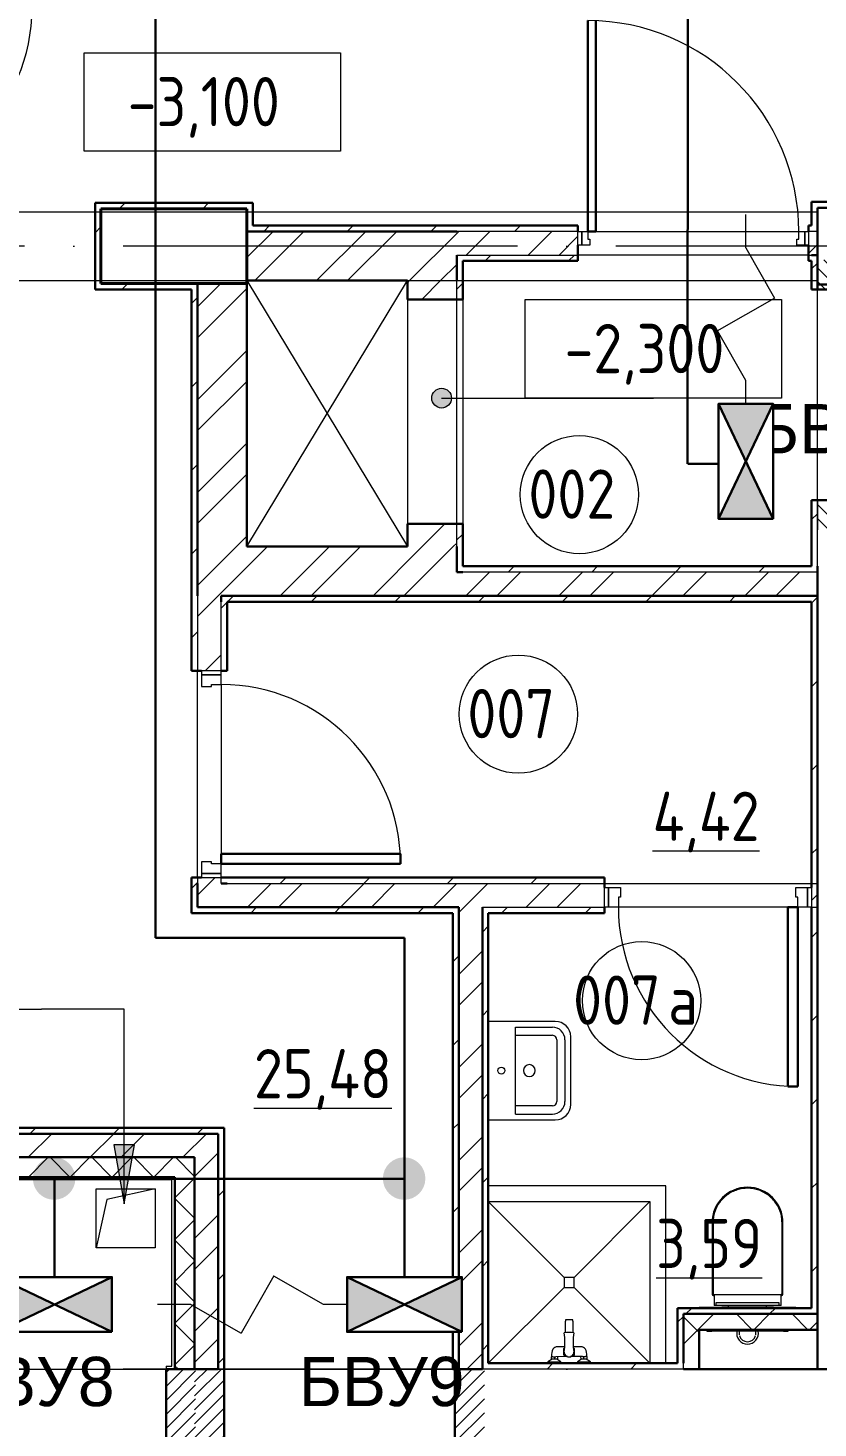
# Model space of a CAD drawing. Header units: millimetres. Extents: x -396912 to 182286, y -43638 to 41610.
# Drawn here: x -178665 to -174657, y 15181 to 22288 of the extents above; entities that cross this region are included whole.
import ezdxf

# ---------------------------------------------------------------- set-up
doc = ezdxf.new("R2010")
doc.units = ezdxf.units.MM
doc.set_wipeout_variables(frame=1)
for name, pattern in [('ADSK_Линия сетки', [25, 20, -2.5, 0, -2.5]), ('ADSK_Сверху', [450, 300, -150]), ('ADSK_Штриховая_ш2 п1_5', [4.5, 3, -1.5]), ('Сверху', [3.96875, 2.38125, -1.5875])]:
    doc.linetypes.add(name, pattern=pattern)
for name, color, linetype, lineweight in [('RC-Линии_связи-Адресные', 5, 'Continuous', 30), ('Аннотация', 7, 'Continuous', 18), ('Двери', 252, 'Continuous', 9), ('Линии', 7, 'Continuous', 9), ('лс', 5, 'Continuous', 30), ('Марки помещений', 252, 'Continuous', 20), ('Несущие колонны', 252, 'Continuous', 18), ('Обобщенные модели', 252, 'Continuous', 18), ('ОЗДС оборудование', 5, 'Continuous', 30), ('Оси', 252, 'Continuous', 9), ('Отметки', 7, 'Continuous', 9), ('Перекрытие', 252, 'Continuous', 18), ('Сантехника', 252, 'Continuous', 9), ('Стены внутренние', 7, 'Continuous', 18), ('Стены наружные', 7, 'Continuous', 18), ('Стены штриховка', 7, 'Continuous', 9)]:
    doc.layers.add(name, color=color, linetype=linetype, lineweight=lineweight)
doc.layers.add('Узлы', color=7, linetype='Continuous')
doc.styles.add('GOST Common_2', font='', dxfattribs={"width": 0.9, "height": 250})
doc.styles.add('Mipgost_5', font='', dxfattribs={"height": 250})
doc.styles.get('GOST Common_2').set_extended_font_data('GOST type B')
doc.styles.get('Mipgost_5').set_extended_font_data('Mipgost')

# ---------------------------------------------------------------- blocks, each defined once
blk = doc.blocks.new('подвал')
at = {"layer": 'Аннотация', "lineweight": 20, "true_color": 0x636466}
blk.add_hatch(color=251, dxfattribs=at).paths.add_polyline_path([(-183879.6, 15401.1), (-183826.7, 15701.1), (-183932.5, 15701.1)])
at = {"layer": 'Двери', "lineweight": 18, "true_color": 0x636466}
h = blk.add_hatch(dxfattribs=at)
h.set_pattern_fill('FP_1', color=251, angle=-90, style=0, pattern_type=2)
h.set_pattern_definition([(315, (-180166.95, 19506.906), (35.3553, 35.3553), [])])
h.paths.add_polyline_path([(-179972, 18821.9), (-179972, 18971.9), (-180362, 18971.9), (-180362, 18821.9)])
h.paths.add_polyline_path([(-180362, 20041.9), (-179972, 20041.9), (-179972, 20191.9), (-180362, 20191.9)])
h = blk.add_hatch(dxfattribs=at)
h.set_pattern_fill('FP_1', color=251, angle=180, style=0, pattern_type=2)
h.set_pattern_definition([(225, (-184251.95, 14336.906), (35.3553, -35.3553), [])])
h.paths.add_polyline_path([(-183517, 14111.9), (-183517, 14561.9), (-183667, 14561.9), (-183667, 14111.9)])
h.paths.add_polyline_path([(-184987, 14111.9), (-184837, 14111.9), (-184837, 14561.9), (-184987, 14561.9)])
h = blk.add_hatch(dxfattribs=at)
h.set_pattern_fill('FP_1', color=251, angle=180, style=0, pattern_type=2)
h.set_pattern_definition([(225, (-182786.95, 14336.906), (35.3553, -35.3553), [])])
h.paths.add_polyline_path([(-182052, 14111.9), (-182052, 14561.9), (-182202, 14561.9), (-182202, 14111.9), (-182065.7, 14111.9)])
h.paths.add_polyline_path([(-183522, 14111.9), (-183372, 14111.9), (-183372, 14561.9), (-183522, 14561.9)])
at = {"layer": 'Отметки', "true_color": 0x636466}
h = blk.add_hatch(color=251, dxfattribs=at)
edge = h.paths.add_edge_path()
edge.add_arc((-182268.7, 19490.5), 50, 0, 360)
at = {"color": 251, "lineweight": 18, "true_color": 0x636466}
for p, q in [((-184022, 15176.9), (-184022, 15476.9)), ((-184022, 15476.9), (-183722, 15476.9)), ((-183968, 15422.3), (-184022, 15176.9)), ((-183722, 15476.9), (-183968, 15422.3)), ((-183722, 15476.9), (-183722, 15176.9)), ((-183722, 15176.9), (-184022, 15176.9))]:
    blk.add_line(p, q, dxfattribs=at)
at = {"layer": 'Аннотация', "color": 251, "lineweight": 20, "true_color": 0x636466}
for p, q in [((-184081.5, 20743.8), (-184081.5, 21243.8)), ((-184081.5, 21243.8), (-182781.5, 21243.8)), ((-182781.5, 21243.8), (-182781.5, 20743.8)), ((-182781.5, 20743.8), (-184081.5, 20743.8)), ((-181844.3, 19490.5), (-181844.3, 19990.5)), ((-181844.3, 19990.5), (-180544.3, 19990.5)), ((-180544.3, 19990.5), (-180544.3, 19490.5)), ((-180544.3, 19490.5), (-181844.3, 19490.5)), ((-188298.4, 16388.8), (-184298.4, 16388.8)), ((-183879.6, 16388.8), (-184298.4, 16388.8)), ((-183879.6, 15401.1), (-183879.6, 16388.8)), ((-183826.7, 15701.1), (-183932.5, 15701.1)), ((-183932.5, 15701.1), (-183879.6, 15401.1)), ((-183879.6, 15401.1), (-183826.7, 15701.1))]:
    blk.add_line(p, q, dxfattribs=at)
at = {"layer": 'Двери', "color": 251, "lineweight": 30, "true_color": 0x636466}
for p, q in [((-181527, 20336.9), (-181527, 21406.9)), ((-181487, 21406.9), (-181487, 20336.9)), ((-181487, 20336.9), (-181527, 20336.9)), ((-183387, 17176.9), (-183387, 17126.9)), ((-182477, 17176.9), (-183387, 17176.9)), ((-183387, 17126.9), (-182477, 17126.9)), ((-182477, 17126.9), (-182477, 17176.9)), ((-180512, 15996.9), (-180512, 16906.9)), ((-180512, 16906.9), (-180462, 16906.9)), ((-180462, 16906.9), (-180462, 15996.9)), ((-180462, 15996.9), (-180512, 15996.9))]:
    blk.add_line(p, q, dxfattribs=at)
at = {"layer": 'Двери', "color": 251, "true_color": 0x636466}
for p, q in [((-181577, 20336.9), (-181557, 20336.9)), ((-181577, 20266.9), (-181577, 20336.9)), ((-181557, 20336.9), (-181527, 20336.9)), ((-181557, 20266.9), (-181557, 20336.9)), ((-181557, 20336.9), (-181557, 20266.9)), ((-181527, 20336.9), (-181527, 20296.9)), ((-180457, 20336.9), (-180427, 20336.9)), ((-180457, 20296.9), (-180457, 20336.9)), ((-180427, 20336.9), (-180427, 20266.9)), ((-180427, 20336.9), (-180407, 20336.9)), ((-180427, 20266.9), (-180427, 20336.9)), ((-180407, 20336.9), (-180407, 20266.9)), ((-181557, 20266.9), (-181577, 20266.9)), ((-181517, 20266.9), (-181557, 20266.9)), ((-181527, 20296.9), (-181517, 20296.9)), ((-181517, 20296.9), (-181517, 20266.9)), ((-180467, 20296.9), (-180457, 20296.9)), ((-180467, 20266.9), (-180467, 20296.9)), ((-180427, 20266.9), (-180467, 20266.9)), ((-180407, 20266.9), (-180427, 20266.9)), ((-183387, 18106.9), (-183487, 18106.9)), ((-183487, 18106.9), (-183487, 18086.9)), ((-183487, 18086.9), (-183487, 18026.9)), ((-183387, 18086.9), (-183487, 18086.9)), ((-183487, 18086.9), (-183387, 18086.9)), ((-183387, 18086.9), (-183387, 18106.9)), ((-183387, 18036.9), (-183387, 18086.9)), ((-183487, 18026.9), (-183437, 18026.9)), ((-183437, 18026.9), (-183437, 18036.9)), ((-183437, 18036.9), (-183387, 18036.9)), ((-183437, 17136.9), (-183487, 17136.9)), ((-183487, 17136.9), (-183487, 17076.9)), ((-183437, 17126.9), (-183437, 17136.9)), ((-183387, 17126.9), (-183437, 17126.9)), ((-183387, 17076.9), (-183387, 17126.9)), ((-183487, 17076.9), (-183387, 17076.9)), ((-183487, 17076.9), (-183487, 17056.9)), ((-183387, 17076.9), (-183487, 17076.9)), ((-183487, 17056.9), (-183387, 17056.9)), ((-183387, 17056.9), (-183387, 17076.9)), ((-181442, 17006.9), (-181422, 17006.9)), ((-181442, 16906.9), (-181442, 17006.9)), ((-181422, 16906.9), (-181422, 17006.9)), ((-181422, 17006.9), (-181362, 17006.9)), ((-181422, 17006.9), (-181422, 16906.9)), ((-181362, 17006.9), (-181362, 16956.9)), ((-180472, 17006.9), (-180412, 17006.9)), ((-180472, 16956.9), (-180472, 17006.9)), ((-180412, 17006.9), (-180412, 16906.9)), ((-180412, 16906.9), (-180412, 17006.9)), ((-180412, 17006.9), (-180392, 17006.9)), ((-180392, 17006.9), (-180392, 16906.9)), ((-181372, 16956.9), (-181372, 16906.9)), ((-181362, 16956.9), (-181372, 16956.9)), ((-180462, 16956.9), (-180472, 16956.9)), ((-180462, 16906.9), (-180462, 16956.9)), ((-181422, 16906.9), (-181442, 16906.9)), ((-181372, 16906.9), (-181422, 16906.9)), ((-180412, 16906.9), (-180462, 16906.9)), ((-180392, 16906.9), (-180412, 16906.9))]:
    blk.add_line(p, q, dxfattribs=at)
at = {"layer": 'Двери', "color": 251, "linetype": 'ADSK_Штриховая_ш2 п1_5', "true_color": 0x636466}
for p, q in [((-180362, 20191.9), (-180362, 20041.9)), ((-180362, 20041.9), (-179972, 20041.9)), ((-179972, 18971.9), (-180362, 18971.9)), ((-180362, 18971.9), (-180362, 18821.9)), ((-183517, 14561.9), (-183667, 14561.9)), ((-183667, 14561.9), (-183667, 14111.9)), ((-183372, 14561.9), (-183522, 14561.9)), ((-183372, 14111.9), (-183372, 14561.9)), ((-182052, 14561.9), (-182202, 14561.9)), ((-182202, 14561.9), (-182202, 14111.9))]:
    blk.add_line(p, q, dxfattribs=at)
at = {"layer": 'Двери', "color": 251, "true_color": 0x636466}
for centre, radius, start, end in [((-185257, 21471.9), 910, 270, 0), ((-181527, 20336.9), 1070, 0, 90), ((-183387, 17126.9), 910, 0, 90), ((-180462, 16906.9), 910, 180, 270)]:
    blk.add_arc(centre, radius, start, end, dxfattribs=at)
at = {"layer": 'Линии', "color": 251, "linetype": 'ADSK_Сверху', "ltscale": 100, "true_color": 0x636466}
for p, q in [((-200827, 20436.9), (-180362, 20436.9)), ((-200827, 20086.9), (-180362, 20086.9))]:
    blk.add_line(p, q, dxfattribs=at)
at = {"layer": 'Линии', "color": 251, "lineweight": 18, "ltscale": 100, "true_color": 0x636466}
for p, q in [((-183257, 20086.9), (-182442, 18736.9)), ((-183257, 18736.9), (-182442, 20086.9)), ((-182442, 20086.9), (-182442, 18736.9))]:
    blk.add_line(p, q, dxfattribs=at)
at = {"layer": 'Марки помещений', "color": 251, "true_color": 0x636466}
for centre in [(-181569.9, 19001), (-181879.5, 17886.5), (-181254.2, 16432.2)]:
    blk.add_circle(centre, 300, dxfattribs=at)
at = {"layer": 'Несущие колонны', "color": 251, "lineweight": 40, "true_color": 0x636466}
for p, q in [((-183997, 20451.9), (-183257, 20451.9)), ((-183997, 20071.9), (-183997, 20451.9)), ((-183257, 20451.9), (-183997, 20451.9)), ((-183997, 20451.9), (-183997, 20071.9)), ((-183257, 20451.9), (-183257, 20071.9)), ((-183257, 20336.9), (-183257, 20451.9)), ((-183257, 20071.9), (-183997, 20071.9)), ((-183997, 20071.9), (-183507, 20071.9)), ((-183257, 20071.9), (-183257, 20086.9))]:
    blk.add_line(p, q, dxfattribs=at)
at = {"layer": 'Несущие колонны', "color": 251, "true_color": 0x636466}
for p, q in [((-183257, 20086.9), (-183257, 20336.9)), ((-183507, 20071.9), (-183257, 20071.9))]:
    blk.add_line(p, q, dxfattribs=at)
at = {"layer": 'Обобщенные модели', "color": 251, "true_color": 0x636466}
for p, q in [((-181692, 16326.9), (-182032, 16326.9)), ((-181894, 16297.5), (-181706.8, 16297.5)), ((-181894, 15856.3), (-181894, 16297.5)), ((-181894, 16256.2), (-181706.8, 16256.2)), ((-181684.5, 16233.9), (-181684.5, 15919.9)), ((-181643.2, 16233.9), (-181643.2, 15919.9)), ((-181614, 16077), (-181614, 16248.9)), ((-181614, 15904.9), (-181614, 16077)), ((-181706.8, 15897.6), (-181894, 15897.6)), ((-181894, 15856.3), (-181706.8, 15856.3)), ((-182032, 15826.9), (-181692, 15826.9)), ((-181132, 15491.9), (-182032, 15491.9)), ((-181132, 14591.9), (-181132, 15491.9)), ((-182032, 15411.9), (-181212, 15411.9)), ((-181647, 15026.9), (-182032, 15411.9)), ((-181212, 15411.9), (-181597, 15026.9)), ((-181212, 15411.9), (-181212, 14591.9)), ((-181647, 15026.9), (-181647, 14976.9)), ((-181597, 15026.9), (-181647, 15026.9)), ((-181597, 14976.9), (-181597, 15026.9)), ((-182032, 14591.9), (-181647, 14976.9)), ((-181647, 14976.9), (-181597, 14976.9)), ((-181212, 14591.9), (-181597, 14976.9))]:
    blk.add_line(p, q, dxfattribs=at)
blk.add_circle((-181965.7, 16076.9), 17.5, dxfattribs=at)
for centre, radius, start, end in [((-181706.8, 16233.9), 63.6, 0, 90), ((-181692, 16248.9), 78, 0, 90), ((-181706.8, 16233.9), 22.3, 0, 90), ((-181823.8, 16077.3), 30, 90, 270), ((-181823.8, 16077.3), 30, 270, 90), ((-181706.8, 15919.9), 63.6, 270, 0), ((-181706.8, 15919.9), 22.3, 270, 0), ((-181692, 15904.9), 78, 270, 0)]:
    blk.add_arc(centre, radius, start, end, dxfattribs=at)
at = {"layer": 'Обобщенные модели', "color": 251, "lineweight": 9, "true_color": 0x636466}
for centre, radius, start, end in [((-181622, 14561.4), 186, 82.46298, 97.8489), ((-181919.6, 14696.4), 276.6, 350.03873, 10.27315), ((-181325.2, 14698), 276.6, 170.03873, 190.27315), ((-181622.3, 14648.6), 24.9, 180.15594, 0.15594)]:
    blk.add_arc(centre, radius, start, end, dxfattribs=at)
for points in [[(-181647.2, 14648.5), (-181647.2, 14646.5), (-181646.9, 14644.6), (-181646.5, 14642.7)], [(-181598, 14642.8), (-181597.6, 14644.7), (-181597.4, 14646.7), (-181597.4, 14648.6)]]:
    blk.add_open_spline(points, degree=3, dxfattribs=at)
for points, knots in [([(-181645.8, 14640.6), (-181645.8, 14640.4), (-181645.5, 14639.7), (-181645.1, 14638.6), (-181644.7, 14637.8), (-181644.5, 14637.4)], [0.19772091, 0.19772091, 0.19772091, 0.19772091, 0.21428571, 0.25, 0.28571429, 0.28571429, 0.28571429, 0.28571429]), ([(-181600, 14637.5), (-181599.8, 14637.9), (-181599.4, 14638.8), (-181598.9, 14639.8), (-181598.7, 14640.5), (-181598.6, 14640.7)], [0.71428571, 0.71428571, 0.71428571, 0.71428571, 0.75, 0.78571429, 0.80227909, 0.80227909, 0.80227909, 0.80227909]), ([(-181643, 14634.8), (-181642.8, 14634.5), (-181642.4, 14633.9), (-181642, 14633.4), (-181641.8, 14633.1)], [0.36280917, 0.36280917, 0.36280917, 0.36280917, 0.39285714, 0.4175864, 0.4175864, 0.4175864, 0.4175864]), ([(-181639, 14630.1), (-181638.9, 14630.1), (-181638.5, 14629.7), (-181637.9, 14629.2), (-181637.2, 14628.6), (-181636.6, 14628.2), (-181636.1, 14627.9), (-181635.8, 14627.7)], [0.5266216, 0.5266216, 0.5266216, 0.5266216, 0.5357143, 0.5714286, 0.5892857, 0.6071429, 0.634202, 0.634202, 0.634202, 0.634202]), ([(-181633.2, 14626.2), (-181633, 14626.1), (-181632.6, 14625.9), (-181631.8, 14625.5), (-181630.9, 14625.2), (-181630.3, 14625), (-181630, 14624.9)], [0.71428571, 0.71428571, 0.71428571, 0.71428571, 0.73214286, 0.75, 0.78571429, 0.8032683, 0.8032683, 0.8032683, 0.8032683]), ([(-181628, 14624.3), (-181627.5, 14624.2), (-181626.6, 14624), (-181624.7, 14623.8), (-181623.2, 14623.7), (-181622.2, 14623.7)], [0.8571429, 0.8571429, 0.8571429, 0.8571429, 0.8928571, 0.9285714, 1, 1, 1, 1]), ([(-181622.2, 14623.7), (-181621.2, 14623.7), (-181619.7, 14623.8), (-181617.8, 14624.1), (-181616.9, 14624.3), (-181616.4, 14624.4)], [0, 0, 0, 0, 0.0714286, 0.1071429, 0.1428571, 0.1428571, 0.1428571, 0.1428571]), ([(-181614.4, 14625), (-181614.2, 14625), (-181613.5, 14625.3), (-181612.6, 14625.6), (-181611.8, 14626), (-181611.4, 14626.2), (-181611.2, 14626.3)], [0.1967317, 0.1967317, 0.1967317, 0.1967317, 0.21428571, 0.25, 0.26785714, 0.28571429, 0.28571429, 0.28571429, 0.28571429]), ([(-181608.6, 14627.8), (-181608.3, 14627.9), (-181607.8, 14628.3), (-181607.2, 14628.7), (-181606.7, 14629.1), (-181606.2, 14629.6), (-181605.8, 14629.9), (-181605.5, 14630.1), (-181605.4, 14630.2)], [0.365798, 0.365798, 0.365798, 0.365798, 0.3928571, 0.4107143, 0.4285714, 0.4464286, 0.4642857, 0.4733784, 0.4733784, 0.4733784, 0.4733784]), ([(-181602.9, 14632.9), (-181602.6, 14633.2), (-181602.1, 14633.9), (-181601.7, 14634.6), (-181601.4, 14634.9)], [0.57142857, 0.57142857, 0.57142857, 0.57142857, 0.60714286, 0.63719083, 0.63719083, 0.63719083, 0.63719083])]:
    blk.add_open_spline(points, degree=3, knots=knots, dxfattribs=at)
at = {"layer": 'Оси', "color": 251, "linetype": 'ADSK_Линия сетки', "ltscale": 100, "true_color": 0x636466}
for p, q in [((-174384.1, 20261.9), (-244527.8, 20261.9)), ((-174384.1, 14561.9), (-244527.8, 14561.9))]:
    blk.add_line(p, q, dxfattribs=at)
at = {"layer": 'Отметки', "color": 251, "lineweight": 20, "true_color": 0x636466}
blk.add_line((-182268.7, 19490.5), (-181194.3, 19490.5), dxfattribs=at)
at = {"layer": 'Отметки', "color": 251, "true_color": 0x636466}
blk.add_circle((-182268.7, 19490.5), 50, dxfattribs=at)
at = {"layer": 'Перекрытие', "color": 251, "true_color": 0x636466}
for p, q in [((-180362, 18971.9), (-180362, 20041.9)), ((-183387, 18036.9), (-183387, 17176.9)), ((-181442, 17026.9), (-180392, 17026.9)), ((-180512, 16906.9), (-181372, 16906.9)), ((-184837, 14561.9), (-183667, 14561.9)), ((-183372, 14561.9), (-182212, 14561.9))]:
    blk.add_line(p, q, dxfattribs=at)
at = {"layer": 'Сантехника', "color": 251, "true_color": 0x636466}
for p, q in [((-180897, 15304.9), (-180897, 14944.9)), ((-180892, 15304.9), (-180892, 14944.9)), ((-180542, 14944.9), (-180542, 15304.9)), ((-180537, 14944.9), (-180537, 15304.9)), ((-180887, 14939.9), (-180547, 14939.9)), ((-180887, 14934.9), (-180887, 14884.9)), ((-180547, 14884.9), (-180547, 14934.9)), ((-180875.2, 14884.9), (-180887, 14884.9)), ((-180875.2, 14899.9), (-180558.7, 14899.9)), ((-180875.2, 14884.9), (-180875.2, 14899.9)), ((-180558.7, 14884.9), (-180875.2, 14884.9)), ((-180558.7, 14899.9), (-180558.7, 14884.9)), ((-180547, 14884.9), (-180558.7, 14884.9)), ((-181603.1, 14812.2), (-181640.2, 14812.1)), ((-181640.2, 14812.1), (-181640.2, 14804.8)), ((-181640, 14746.2), (-181640.2, 14804.8)), ((-181603, 14804.9), (-181603.1, 14812.2)), ((-181603, 14804.9), (-181602.9, 14746.2)), ((-181644.9, 14675.3), (-181680.9, 14675.2)), ((-181648.3, 14632.6), (-181648.4, 14666.7)), ((-181648.4, 14666.7), (-181646.5, 14655.9)), ((-181646.4, 14642.9), (-181648.3, 14632.6)), ((-181562.5, 14675.5), (-181599.8, 14675.4)), ((-181595.9, 14666.8), (-181597.8, 14653.1)), ((-181595.9, 14632.8), (-181597.8, 14645.5)), ((-181595.9, 14666.8), (-181595.9, 14632.8)), ((-181708.7, 14611.9), (-181729.2, 14598.1)), ((-181729.2, 14598.1), (-181664.1, 14598.3)), ((-181729.2, 14598.1), (-181729.2, 14591.9)), ((-181711.7, 14611.8), (-181711.8, 14624.9)), ((-181696.7, 14611.9), (-181711.7, 14611.8)), ((-181704.6, 14624.9), (-181711.6, 14624.9)), ((-181704.6, 14624.9), (-181696.8, 14624.9)), ((-181696.8, 14624.9), (-181688.9, 14624.9)), ((-181696.8, 14624.9), (-181696.7, 14611.9)), ((-181681.7, 14611.9), (-181696.7, 14611.9)), ((-181664.1, 14592), (-181696.7, 14591.9)), ((-181639.7, 14625.1), (-181688.9, 14625)), ((-181664.1, 14598.3), (-181684.7, 14611.9)), ((-181681.8, 14624.9), (-181681.7, 14611.9)), ((-181664.1, 14592), (-181664.1, 14598.3)), ((-181639.7, 14625.1), (-181639.7, 14629.4)), ((-181630.1, 14625.1), (-181639.7, 14625.1)), ((-181602.6, 14625.2), (-181614.3, 14625.1)), ((-181602.6, 14630.5), (-181602.6, 14625.2)), ((-181554.6, 14625.3), (-181602.6, 14625.2)), ((-181558.7, 14612.3), (-181579.2, 14598.6)), ((-181579.2, 14598.6), (-181514.2, 14598.8)), ((-181579.2, 14598.6), (-181579.2, 14592.2)), ((-181514.2, 14592.4), (-181579.2, 14592.2)), ((-181561.7, 14612.3), (-181561.8, 14625.3)), ((-181546.7, 14612.3), (-181561.7, 14612.3)), ((-181554.6, 14625.3), (-181546.8, 14625.3)), ((-181546.8, 14625.3), (-181538.9, 14625.3)), ((-181546.7, 14612.3), (-181546.8, 14625.3)), ((-181531.7, 14612.4), (-181546.7, 14612.3)), ((-181531.6, 14625.4), (-181538.9, 14625.4)), ((-181514.2, 14598.8), (-181534.7, 14612.3)), ((-181531.8, 14625.4), (-181531.7, 14612.4)), ((-181514.2, 14592.4), (-181514.2, 14598.8))]:
    blk.add_line(p, q, dxfattribs=at)
at = {"layer": 'Сантехника', "color": 251, "lineweight": 9, "true_color": 0x636466}
for p, q in [((-180932, 14874.9), (-180962, 14874.9)), ((-180962, 14874.9), (-180962, 14871.9)), ((-180960.5, 14871.9), (-180960.5, 14873.4)), ((-180960.5, 14873.4), (-180933.5, 14873.4)), ((-180934.5, 14872.4), (-180959.5, 14872.4)), ((-180933.5, 14873.4), (-180933.5, 14871.9)), ((-180502, 14874.9), (-180932, 14874.9)), ((-180932, 14874.9), (-180932, 14871.9)), ((-180932, 14871.9), (-180932, 14874.9)), ((-180922.8, 14874.9), (-180923.7, 14874.9)), ((-180847.9, 14877.9), (-180586, 14877.9)), ((-180847.9, 14874.9), (-180847.9, 14877.9)), ((-180814, 14877.9), (-180814, 14884.9)), ((-180620, 14877.9), (-180620, 14884.9)), ((-180586, 14874.9), (-180586, 14877.9)), ((-180510.2, 14874.9), (-180511.1, 14874.9)), ((-180502, 14871.9), (-180502, 14874.9)), ((-180472, 14874.9), (-180502, 14874.9)), ((-180502, 14874.9), (-180502, 14871.9)), ((-180500.5, 14871.9), (-180500.5, 14873.4)), ((-180500.5, 14873.4), (-180473.5, 14873.4)), ((-180474.5, 14872.4), (-180499.5, 14872.4)), ((-180473.5, 14873.4), (-180473.5, 14871.9)), ((-180472, 14871.9), (-180472, 14874.9)), ((-180923.7, 14761.9), (-180923.7, 14754.9)), ((-180923.7, 14754.9), (-180898.7, 14754.9)), ((-180535.2, 14754.9), (-180898.7, 14754.9)), ((-180535.2, 14754.9), (-180510.2, 14754.9)), ((-180510.2, 14754.9), (-180510.2, 14761.9))]:
    blk.add_line(p, q, dxfattribs=at)
at = {"layer": 'Сантехника', "color": 251, "true_color": 0x636466, "flags": 128}
for points in [[(-180542, 15304.9), (-180542.1, 15311.9), (-180542.5, 15318.9), (-180543.2, 15325.9), (-180544.2, 15332.8), (-180545.4, 15339.7), (-180547, 15346.5), (-180548.8, 15353.3), (-180550.8, 15360), (-180553.2, 15366.6), (-180555.8, 15373.1), (-180558.6, 15379.4), (-180561.7, 15385.7), (-180565.1, 15391.9), (-180568.7, 15397.9), (-180572.5, 15403.7), (-180576.6, 15409.4), (-180580.9, 15414.9), (-180585.4, 15420.3), (-180590.1, 15425.5), (-180595, 15430.4), (-180600.1, 15435.2), (-180605.4, 15439.8), (-180610.9, 15444.1), (-180616.6, 15448.3), (-180622.4, 15452.2), (-180628.4, 15455.8), (-180634.5, 15459.2), (-180640.7, 15462.4), (-180647.1, 15465.3), (-180653.5, 15468), (-180660.1, 15470.4), (-180666.8, 15472.6), (-180673.5, 15474.4), (-180680.3, 15476), (-180687.2, 15477.4), (-180694.1, 15478.4), (-180701.1, 15479.2), (-180708.1, 15479.7), (-180715.1, 15479.9), (-180722.1, 15479.8), (-180729.1, 15479.5), (-180736, 15478.9), (-180743, 15478), (-180749.9, 15476.8), (-180756.7, 15475.3), (-180763.5, 15473.6), (-180770.2, 15471.6), (-180776.8, 15469.3), (-180783.4, 15466.8), (-180789.8, 15464), (-180796.1, 15461), (-180802.3, 15457.7), (-180808.3, 15454.2), (-180814.2, 15450.4), (-180819.9, 15446.4), (-180825.5, 15442.2), (-180830.9, 15437.7), (-180836.1, 15433), (-180841.2, 15428.2), (-180846, 15423.1), (-180850.6, 15417.9), (-180855, 15412.4), (-180859.2, 15406.8), (-180863.2, 15401), (-180866.9, 15395.1), (-180870.4, 15389), (-180873.6, 15382.8), (-180876.6, 15376.5), (-180879.4, 15370.1), (-180881.8, 15363.5), (-180884.1, 15356.9), (-180886, 15350.2), (-180887.7, 15343.4), (-180889.1, 15336.5), (-180890.2, 15329.6), (-180891, 15322.7), (-180891.6, 15315.7), (-180891.9, 15308.7), (-180892, 15304.9)], [(-180892, 14944.9), (-180891.9, 14944.7), (-180891.9, 14944.5), (-180891.9, 14944.3), (-180891.9, 14944.1), (-180891.9, 14943.9), (-180891.8, 14943.7), (-180891.8, 14943.5), (-180891.7, 14943.3), (-180891.6, 14943.1), (-180891.6, 14943), (-180891.5, 14942.8), (-180891.4, 14942.6), (-180891.3, 14942.4), (-180891.2, 14942.2), (-180891.1, 14942.1), (-180891, 14941.9), (-180890.8, 14941.8), (-180890.7, 14941.6), (-180890.6, 14941.5), (-180890.4, 14941.3), (-180890.3, 14941.2), (-180890.1, 14941.1), (-180890, 14940.9), (-180889.8, 14940.8), (-180889.7, 14940.7), (-180889.5, 14940.6), (-180889.3, 14940.5), (-180889.1, 14940.4), (-180888.9, 14940.3), (-180888.8, 14940.2), (-180888.6, 14940.2), (-180888.4, 14940.1), (-180888.2, 14940.1), (-180888, 14940), (-180887.8, 14940), (-180887.6, 14939.9), (-180887.4, 14939.9), (-180887.2, 14939.9), (-180887, 14939.9), (-180887, 14939.9)], [(-180547, 14939.9), (-180546.8, 14939.9), (-180546.6, 14939.9), (-180546.4, 14939.9), (-180546.2, 14940), (-180546, 14940), (-180545.8, 14940), (-180545.6, 14940.1), (-180545.4, 14940.2), (-180545.2, 14940.2), (-180545, 14940.3), (-180544.8, 14940.4), (-180544.6, 14940.5), (-180544.5, 14940.6), (-180544.3, 14940.7), (-180544.1, 14940.8), (-180544, 14940.9), (-180543.8, 14941), (-180543.7, 14941.1), (-180543.5, 14941.3), (-180543.4, 14941.4), (-180543.2, 14941.6), (-180543.1, 14941.7), (-180543, 14941.9), (-180542.9, 14942), (-180542.7, 14942.2), (-180542.6, 14942.4), (-180542.5, 14942.5), (-180542.4, 14942.7), (-180542.4, 14942.9), (-180542.3, 14943.1), (-180542.2, 14943.3), (-180542.2, 14943.5), (-180542.1, 14943.7), (-180542.1, 14943.9), (-180542, 14944.1), (-180542, 14944.3), (-180542, 14944.5), (-180542, 14944.7), (-180542, 14944.9), (-180542, 14944.9)]]:
    blk.add_lwpolyline(points, dxfattribs=at)
at = {"layer": 'Сантехника', "color": 251, "lineweight": 9, "true_color": 0x636466, "flags": 128}
for points in [[(-180759.7, 14753.8), (-180759.7, 14752.7), (-180759.7, 14751.6), (-180759.7, 14750.6), (-180759.7, 14749.7), (-180759.7, 14748.8), (-180759.7, 14748), (-180759.7, 14747.2), (-180759.7, 14746.5), (-180759.7, 14745.9), (-180759.7, 14745.3), (-180759.7, 14744.9), (-180759.7, 14744.5), (-180759.7, 14744.1), (-180759.7, 14743.8), (-180759.7, 14743.6), (-180759.7, 14743.5), (-180759.7, 14743.5), (-180759.7, 14743.5)], [(-180674.3, 14743.5), (-180674.3, 14743.5), (-180674.3, 14743.6), (-180674.3, 14743.8), (-180674.3, 14744), (-180674.3, 14744.4), (-180674.3, 14744.7), (-180674.3, 14745.2), (-180674.3, 14745.7), (-180674.3, 14746.3), (-180674.3, 14747), (-180674.3, 14747.7), (-180674.3, 14748.5), (-180674.3, 14749.4), (-180674.3, 14750.3), (-180674.3, 14751.3), (-180674.3, 14752.4), (-180674.3, 14753.5), (-180674.3, 14754.6)]]:
    blk.add_lwpolyline(points, dxfattribs=at)
at = {"layer": 'Сантехника', "color": 251, "true_color": 0x636466}
for centre, radius, start, end in [((-180717, 15304.9), 180, 0, 180), ((-180717, 15304.9), 175, 179.09224, 180), ((-180717, 15304.9), 175, 179.09224, 180), ((-180717, 15304.9), 175, 0, 0.90776), ((-180717, 15304.9), 175, 0, 0.90776), ((-180887, 14944.9), 10, 180, 270), ((-180887, 14944.9), 5, 180, 210), ((-180887, 14944.9), 5, 180, 210), ((-180887, 14944.9), 5, 195, 210), ((-180887, 14944.9), 5, 240, 270), ((-180887, 14944.9), 5, 240, 270), ((-180887, 14944.9), 5, 240, 270), ((-180547, 14944.9), 10, 270, 0), ((-180547, 14944.9), 5, 270, 300), ((-180547, 14944.9), 5, 270, 300), ((-180547, 14944.9), 5, 270, 300), ((-180547, 14944.9), 5, 330, 0), ((-180547, 14944.9), 5, 330, 0), ((-180547, 14944.9), 5, 330, 345)]:
    blk.add_arc(centre, radius, start, end, dxfattribs=at)
at = {"layer": 'Сантехника', "color": 251, "lineweight": 9, "true_color": 0x636466}
for radius, start, end in [(55, 167.97419, 270), (42.7, 180, 182.08277), (42.7, 180, 189.13011), (42.7, 175.80244, 177.75826), (42.7, 195, 270), (55, 270, 12.02581), (42.7, 270, 345), (42.7, 350.50138, 2.75716), (42.7, 357.46619, 0)]:
    blk.add_arc((-180717, 14743.5), radius, start, end, dxfattribs=at)
for points, knots in [([(-180932, 14874.9), (-180931.9, 14874.8), (-180931.9, 14874.8), (-180931.9, 14874.7), (-180931.8, 14874.7), (-180931.8, 14874.6), (-180931.7, 14874.5), (-180931.6, 14874.4), (-180931.5, 14874.3), (-180931.4, 14874.2), (-180931.3, 14874), (-180931.2, 14873.9), (-180931.1, 14873.8), (-180931, 14873.7), (-180930.9, 14873.5), (-180930.8, 14873.4), (-180930.6, 14873.2), (-180930.5, 14873.1), (-180930.3, 14872.9), (-180930, 14872.5), (-180929.7, 14872.2), (-180929.5, 14872)], [0, 0, 0, 0, 0.0714286, 0.1071429, 0.1428571, 0.1785714, 0.2142857, 0.25, 0.2857143, 0.3214286, 0.3571429, 0.3928571, 0.4285714, 0.4642857, 0.5, 0.5357143, 0.5714286, 0.6071429, 0.6428571, 0.7142857, 0.8571429, 0.8571429, 0.8571429, 0.8571429]), ([(-180504.4, 14872), (-180504.2, 14872.2), (-180503.9, 14872.5), (-180503.6, 14872.9), (-180503.4, 14873.1), (-180503.3, 14873.2), (-180503.1, 14873.4), (-180503, 14873.5), (-180502.9, 14873.7), (-180502.8, 14873.8), (-180502.7, 14873.9), (-180502.6, 14874), (-180502.5, 14874.2), (-180502.4, 14874.3), (-180502.3, 14874.4), (-180502.2, 14874.5), (-180502.1, 14874.6), (-180502.1, 14874.7), (-180502, 14874.7), (-180502, 14874.8), (-180502, 14874.8), (-180502, 14874.9)], [0.1428571, 0.1428571, 0.1428571, 0.1428571, 0.2857143, 0.3571429, 0.3928571, 0.4285714, 0.4642857, 0.5, 0.5357143, 0.5714286, 0.6071429, 0.6428571, 0.6785714, 0.7142857, 0.75, 0.7857143, 0.8214286, 0.8571429, 0.8928571, 0.9285714, 1, 1, 1, 1])]:
    blk.add_open_spline(points, degree=3, knots=knots, dxfattribs=at)
at = {"layer": 'Сантехника', "color": 251, "true_color": 0x636466}
for points in [[(-181680.9, 14675.2), (-181701.5, 14675.1), (-181711.7, 14658.4), (-181711.6, 14624.9)], [(-181648.4, 14666.7), (-181647.5, 14667.3), (-181646.5, 14667.9), (-181645.5, 14668.4)], [(-181599.2, 14668.7), (-181598.1, 14668.1), (-181597, 14667.5), (-181595.9, 14666.8)], [(-181531.6, 14625.4), (-181531.6, 14658.9), (-181542, 14675.6), (-181562.5, 14675.5)], [(-181639.7, 14628.4), (-181641.2, 14629), (-181644.2, 14630.3), (-181647, 14631.8), (-181648.3, 14632.6)], [(-181636, 14627.8), (-181637.3, 14628.3), (-181638.5, 14628.8), (-181639.7, 14629.4)], [(-181602.6, 14630.5), (-181604.7, 14629.2), (-181606.9, 14628.2), (-181609.2, 14627.4)], [(-181595.9, 14632.8), (-181596.9, 14632.1), (-181599.1, 14630.8), (-181601.4, 14629.7), (-181602.6, 14629.2)]]:
    blk.add_open_spline(points, degree=3, dxfattribs=at)
at = {"layer": 'Стены внутренние', "color": 251, "linetype": 'Continuous', "lineweight": 9, "true_color": 0x636466}
for p, q in [((-184365.2, 15536.9), (-184265.2, 15636.9)), ((-184155.3, 15536.9), (-184255.3, 15636.9)), ((-184153.1, 15536.9), (-184053.1, 15636.9)), ((-183943.1, 15536.9), (-184043.1, 15636.9)), ((-183940.9, 15536.9), (-183840.9, 15636.9)), ((-183731, 15536.9), (-183831, 15636.9)), ((-183728.8, 15536.9), (-183628.8, 15636.9)), ((-183522, 15540), (-183618.9, 15636.9)), ((-183622, 15431.6), (-183522, 15531.6)), ((-183522, 15327.9), (-183622, 15427.9)), ((-183622, 15219.5), (-183522, 15319.5)), ((-183522, 15115.7), (-183622, 15215.7)), ((-183622, 15007.4), (-183522, 15107.4)), ((-183522, 14903.6), (-183622, 15003.6)), ((-183622, 14795.2), (-183522, 14895.2)), ((-183522, 14691.5), (-183622, 14791.5)), ((-183622, 14583.1), (-183522, 14683.1)), ((-183604.5, 14561.9), (-183622, 14579.3))]:
    blk.add_line(p, q, dxfattribs=at)
at = {"layer": 'Стены внутренние', "color": 251, "lineweight": 30, "true_color": 0x636466}
for p, q in [((-185477, 15536.9), (-183622, 15536.9)), ((-183622, 15536.9), (-183622, 14561.9)), ((-183622, 14561.9), (-183522, 14561.9))]:
    blk.add_line(p, q, dxfattribs=at)
at = {"layer": 'Стены наружные', "color": 251, "lineweight": 30, "true_color": 0x636466}
for p, q in [((-183227, 20481.9), (-184027, 20481.9)), ((-184027, 20481.9), (-184027, 20041.9)), ((-183227, 20366.9), (-183227, 20481.9)), ((-179997, 20486.9), (-180392, 20486.9)), ((-180392, 20486.9), (-180392, 20366.9)), ((-183997, 20451.9), (-183257, 20451.9)), ((-183997, 20071.9), (-183997, 20451.9)), ((-183257, 20451.9), (-183257, 20336.9)), ((-180362, 20456.9), (-179847, 20456.9)), ((-180362, 20041.9), (-180362, 20456.9)), ((-182192, 20336.9), (-183257, 20336.9)), ((-181577, 20366.9), (-183227, 20366.9)), ((-181577, 20336.9), (-181577, 20366.9)), ((-180392, 20366.9), (-180407, 20366.9)), ((-180407, 20366.9), (-180407, 20336.9)), ((-181577, 20186.9), (-181577, 20266.9)), ((-180407, 20266.9), (-180407, 20186.9)), ((-182192, 20086.9), (-182192, 20216.9)), ((-182162, 20186.9), (-181577, 20186.9)), ((-182162, 19991.9), (-182162, 20186.9)), ((-180407, 20186.9), (-180392, 20186.9)), ((-180392, 20216.9), (-180362, 20216.9)), ((-180392, 20186.9), (-180392, 20041.9)), ((-184027, 20041.9), (-183537, 20041.9)), ((-183507, 20071.9), (-183997, 20071.9)), ((-183537, 20041.9), (-183537, 18106.9)), ((-183507, 20071.9), (-183507, 18486.9)), ((-183257, 20086.9), (-182442, 20086.9)), ((-183257, 18736.9), (-183257, 20071.9)), ((-182442, 20086.9), (-182442, 19991.9)), ((-180392, 20041.9), (-179957, 20041.9)), ((-180362, 20066.9), (-177467, 20066.9)), ((-182192, 19991.9), (-182162, 19991.9)), ((-179957, 18971.9), (-180392, 18971.9)), ((-180392, 18971.9), (-180392, 18636.9)), ((-182442, 18851.9), (-182442, 18736.9)), ((-182162, 18851.9), (-182192, 18851.9)), ((-182162, 18636.9), (-182162, 18851.9)), ((-182442, 18736.9), (-183257, 18736.9)), ((-182192, 18606.9), (-182192, 18736.9)), ((-180392, 18636.9), (-182162, 18636.9)), ((-180362, 14561.9), (-180362, 18636.9)), ((-182162, 18606.9), (-182192, 18606.9)), ((-183387, 18486.9), (-180362, 18486.9)), ((-183387, 18456.9), (-183387, 18486.9)), ((-183357, 18456.9), (-180392, 18456.9)), ((-183357, 18106.9), (-183357, 18456.9)), ((-180392, 18456.9), (-180392, 17006.9)), ((-183537, 18106.9), (-183487, 18106.9)), ((-183387, 18106.9), (-183357, 18106.9)), ((-183537, 17056.9), (-183537, 16876.9)), ((-183487, 17056.9), (-183537, 17056.9)), ((-181442, 17056.9), (-183387, 17056.9)), ((-181442, 17006.9), (-181442, 17056.9)), ((-183507, 17026.9), (-183507, 16906.9)), ((-183387, 17026.9), (-183357, 17026.9)), ((-183537, 16876.9), (-182212, 16876.9)), ((-183507, 16906.9), (-182182, 16906.9)), ((-182212, 16876.9), (-182212, 14561.9)), ((-182182, 16906.9), (-182182, 14561.9)), ((-182062, 14561.9), (-182062, 16906.9)), ((-182032, 16876.9), (-181442, 16876.9)), ((-182032, 14591.9), (-182032, 16876.9)), ((-181442, 16876.9), (-181442, 16906.9)), ((-180392, 16906.9), (-180392, 14871.9)), ((-183372, 15786.9), (-185227, 15786.9)), ((-183372, 13971.9), (-183372, 15786.9)), ((-183402, 15756.9), (-185257, 15756.9)), ((-183402, 14561.9), (-183402, 15756.9)), ((-180362, 15731.9), (-180357, 15731.9)), ((-185377, 15636.9), (-183522, 15636.9)), ((-183522, 15636.9), (-183522, 14561.9)), ((-180392, 14871.9), (-181072, 14871.9)), ((-181072, 14871.9), (-181072, 14591.9)), ((-180357, 14881.9), (-180362, 14881.9)), ((-180362, 14841.9), (-181042, 14841.9)), ((-181042, 14841.9), (-181042, 14591.9)), ((-180962, 14761.9), (-180362, 14761.9)), ((-180962, 14561.9), (-180962, 14761.9)), ((-181072, 14591.9), (-182032, 14591.9)), ((-183622, 14561.9), (-183667, 14561.9)), ((-183667, 14561.9), (-183667, 13971.9)), ((-183402, 14561.9), (-183522, 14561.9)), ((-182212, 14561.9), (-182062, 14561.9)), ((-182202, 14561.9), (-182202, 13971.9)), ((-181042, 14561.9), (-177467, 14561.9))]:
    blk.add_line(p, q, dxfattribs=at)
at = {"layer": 'Стены наружные', "color": 251, "linetype": 'Continuous', "lineweight": 9, "true_color": 0x636466}
for p, q in [((-183905, 20451.9), (-183875, 20481.9)), ((-183480.7, 20451.9), (-183450.7, 20481.9)), ((-184027, 20329.9), (-183997, 20359.9)), ((-183257, 20204.2), (-183124.2, 20336.9)), ((-183217.1, 20086.9), (-182967.1, 20336.9)), ((-183171.4, 20336.9), (-183141.4, 20366.9)), ((-182902.8, 20086.9), (-182652.8, 20336.9)), ((-182747.2, 20336.9), (-182717.2, 20366.9)), ((-182745.6, 20086.9), (-182495.6, 20336.9)), ((-182431.3, 20086.9), (-182192, 20326.3)), ((-182322.9, 20336.9), (-182292.9, 20366.9)), ((-182192, 20326.3), (-182181.3, 20336.9)), ((-182144.2, 20216.9), (-182024.2, 20336.9)), ((-181898.6, 20336.9), (-181868.6, 20366.9)), ((-181829.9, 20216.9), (-181709.9, 20336.9)), ((-181672.7, 20216.9), (-181577, 20312.7)), ((-180407, 20225.4), (-180362, 20270.4)), ((-182048.6, 20186.9), (-182018.6, 20216.9)), ((-181624.4, 20186.9), (-181594.4, 20216.9)), ((-182274.2, 20086.9), (-182192, 20169.1)), ((-180392, 20146.5), (-180362, 20176.5)), ((-183890.7, 20041.9), (-183860.7, 20071.9)), ((-183507, 19954.2), (-183389.2, 20071.9)), ((-183507, 19797), (-183257, 20047)), ((-182442, 20076.3), (-182431.3, 20086.9)), ((-182369.2, 19991.9), (-182274.2, 20086.9)), ((-182192, 20043.6), (-182162, 20073.6)), ((-183537, 19971.4), (-183507, 20001.4)), ((-183507, 19482.7), (-183257, 19732.7)), ((-183537, 19547.1), (-183507, 19577.1)), ((-183507, 19325.6), (-183257, 19575.6)), ((-183507, 19011.3), (-183257, 19261.3)), ((-183537, 19122.9), (-183507, 19152.9)), ((-183507, 18854.1), (-183257, 19104.1)), ((-180392, 18873.8), (-180362, 18903.8)), ((-182366.9, 18736.9), (-182251.9, 18851.9)), ((-183309.9, 18736.9), (-183257, 18789.8)), ((-182192, 18770.8), (-182162, 18800.8)), ((-183537, 18698.6), (-183507, 18728.6)), ((-183507, 18539.8), (-183309.9, 18736.9)), ((-183402.7, 18486.9), (-183152.7, 18736.9)), ((-183088.4, 18486.9), (-182838.4, 18736.9)), ((-182931.2, 18486.9), (-182681.2, 18736.9)), ((-182616.9, 18486.9), (-182366.9, 18736.9)), ((-182459.8, 18486.9), (-182209.8, 18736.9)), ((-182209.8, 18736.9), (-182192, 18754.7)), ((-181931.6, 18606.9), (-181901.6, 18636.9)), ((-181507.3, 18606.9), (-181477.3, 18636.9)), ((-181083.1, 18606.9), (-181053.1, 18636.9)), ((-180658.8, 18606.9), (-180628.8, 18636.9)), ((-182145.5, 18486.9), (-182025.5, 18606.9)), ((-181988.3, 18486.9), (-181868.3, 18606.9)), ((-181674, 18486.9), (-181554, 18606.9)), ((-181516.8, 18486.9), (-181396.8, 18606.9)), ((-181202.5, 18486.9), (-181082.5, 18606.9)), ((-181045.4, 18486.9), (-180925.4, 18606.9)), ((-180731.1, 18486.9), (-180611.1, 18606.9)), ((-180573.9, 18486.9), (-180453.9, 18606.9)), ((-183507, 18382.7), (-183402.7, 18486.9)), ((-183354.4, 18456.9), (-183324.4, 18486.9)), ((-182930.1, 18456.9), (-182900.1, 18486.9)), ((-182505.9, 18456.9), (-182475.9, 18486.9)), ((-182081.6, 18456.9), (-182051.6, 18486.9)), ((-181657.3, 18456.9), (-181627.3, 18486.9)), ((-181233.1, 18456.9), (-181203.1, 18486.9)), ((-180808.8, 18456.9), (-180778.8, 18486.9)), ((-180392, 18449.5), (-180362, 18479.5)), ((-183387, 18424.3), (-183357, 18454.3)), ((-183537, 18274.3), (-183507, 18304.3)), ((-183468.4, 18106.9), (-183387, 18188.3)), ((-180392, 18025.2), (-180362, 18055.2)), ((-180392, 17601), (-180362, 17631)), ((-180392, 17176.7), (-180362, 17206.7)), ((-183448.3, 17026.9), (-183418.3, 17056.9)), ((-183087.3, 17026.9), (-183057.3, 17056.9)), ((-182663.1, 17026.9), (-182633.1, 17056.9)), ((-182238.8, 17026.9), (-182208.8, 17056.9)), ((-181814.5, 17026.9), (-181784.5, 17056.9)), ((-183537, 17001.5), (-183507, 17031.5)), ((-183507, 16968.3), (-183448.3, 17026.9)), ((-183254, 16906.9), (-183134, 17026.9)), ((-183096.8, 16906.9), (-182976.8, 17026.9)), ((-182782.5, 16906.9), (-182662.5, 17026.9)), ((-182625.4, 16906.9), (-182505.4, 17026.9)), ((-182311.1, 16906.9), (-182191.1, 17026.9)), ((-182153.9, 16906.9), (-182033.9, 17026.9)), ((-181839.6, 16906.9), (-181719.6, 17026.9)), ((-181682.5, 16906.9), (-181562.5, 17026.9)), ((-180392, 16940.2), (-180362, 16970.2)), ((-183237.3, 16876.9), (-183207.3, 16906.9)), ((-182813.1, 16876.9), (-182783.1, 16906.9)), ((-182388.8, 16876.9), (-182358.8, 16906.9)), ((-182182, 16878.9), (-182153.9, 16906.9)), ((-181964.5, 16876.9), (-181934.5, 16906.9)), ((-181540.3, 16876.9), (-181510.3, 16906.9)), ((-182062, 16779.5), (-182032, 16809.5)), ((-180392, 16752.4), (-180362, 16782.4)), ((-182212, 16629.5), (-182182, 16659.5)), ((-182182, 16564.6), (-182062, 16684.6)), ((-182182, 16407.4), (-182062, 16527.4)), ((-182062, 16355.2), (-182032, 16385.2)), ((-180392, 16328.2), (-180362, 16358.2)), ((-182212, 16205.2), (-182182, 16235.2)), ((-182182, 16093.1), (-182062, 16213.1)), ((-182182, 15935.9), (-182062, 16055.9)), ((-182062, 15931), (-182032, 15961)), ((-180392, 15903.9), (-180362, 15933.9)), ((-184357.3, 15756.9), (-184327.3, 15786.9)), ((-183933.1, 15756.9), (-183903.1, 15786.9)), ((-183508.8, 15756.9), (-183478.8, 15786.9)), ((-182212, 15781), (-182182, 15811)), ((-184366.8, 15636.9), (-184246.8, 15756.9)), ((-184052.5, 15636.9), (-183932.5, 15756.9)), ((-183895.4, 15636.9), (-183775.4, 15756.9)), ((-183581.1, 15636.9), (-183461.1, 15756.9)), ((-182182, 15621.6), (-182062, 15741.6)), ((-183522, 15538.9), (-183423.9, 15636.9)), ((-183423.9, 15636.9), (-183402, 15658.9)), ((-182182, 15464.5), (-182062, 15584.5)), ((-182062, 15506.7), (-182032, 15536.7)), ((-180392, 15479.6), (-180362, 15509.6)), ((-183402, 15439.5), (-183372, 15469.5)), ((-182212, 15356.7), (-182182, 15386.7)), ((-183522, 15224.6), (-183402, 15344.6)), ((-182182, 15150.2), (-182062, 15270.2)), ((-183522, 15067.4), (-183402, 15187.4)), ((-182182, 14993), (-182062, 15113)), ((-182062, 15082.4), (-182032, 15112.4)), ((-180392, 15055.4), (-180362, 15085.4)), ((-183402, 15015.2), (-183372, 15045.2)), ((-182212, 14932.4), (-182182, 14962.4)), ((-183522, 14753.1), (-183402, 14873.1)), ((-181029.7, 14841.9), (-180999.7, 14871.9)), ((-180605.4, 14841.9), (-180575.4, 14871.9)), ((-182182, 14678.7), (-182062, 14798.7)), ((-181072, 14799.6), (-181042, 14829.6)), ((-180962, 14747.8), (-181042, 14827.8)), ((-180962, 14768.2), (-180888.3, 14841.9)), ((-180693.3, 14761.9), (-180773.3, 14841.9)), ((-180685.4, 14761.9), (-180605.4, 14841.9)), ((-180410.4, 14761.9), (-180490.4, 14841.9)), ((-180402.6, 14761.9), (-180362, 14802.5)), ((-183522, 14595.9), (-183402, 14715.9)), ((-181042, 14688.2), (-180962, 14768.2)), ((-182141.6, 14561.9), (-182062, 14641.6)), ((-182062, 14658.2), (-182032, 14688.2)), ((-183402, 14591), (-183401, 14591.9)), ((-183401, 14591.9), (-183372, 14621)), ((-181734, 14561.9), (-181704, 14591.9)), ((-181309.7, 14561.9), (-181279.7, 14591.9))]:
    blk.add_line(p, q, dxfattribs=at)
at = {"layer": 'Стены наружные', "color": 251, "true_color": 0x636466}
for p, q in [((-183257, 20336.9), (-183257, 20086.9)), ((-181487, 20336.9), (-180457, 20336.9)), ((-180407, 20216.9), (-181577, 20216.9)), ((-183257, 20071.9), (-183507, 20071.9)), ((-182162, 19991.9), (-182162, 18851.9)), ((-180362, 18636.9), (-180362, 18971.9)), ((-183507, 17056.9), (-183507, 18106.9)), ((-183637, 15521.9), (-185492, 15521.9)), ((-183637, 14576.9), (-183637, 15521.9)), ((-183667, 14576.9), (-183637, 14576.9)), ((-183667, 14576.9), (-183667, 14561.9)), ((-184837, 14561.9), (-183667, 14561.9)), ((-183402, 14561.9), (-183372, 14561.9)), ((-181042, 14561.9), (-182062, 14561.9))]:
    blk.add_line(p, q, dxfattribs=at)
at = {"layer": 'Стены штриховка', "color": 251, "true_color": 0x636466}
for p, q in [((-181577, 20336.9), (-182192, 20336.9)), ((-180362, 20336.9), (-180407, 20336.9)), ((-182192, 20216.9), (-181577, 20216.9)), ((-180407, 20216.9), (-180392, 20216.9)), ((-182192, 19991.9), (-182192, 20086.9)), ((-180362, 20066.9), (-180362, 20041.9)), ((-182192, 18736.9), (-182192, 18851.9)), ((-180362, 18606.9), (-182162, 18606.9)), ((-183507, 18486.9), (-183507, 18106.9)), ((-183387, 18106.9), (-183387, 18456.9)), ((-183507, 17056.9), (-183507, 17026.9)), ((-183387, 17026.9), (-183387, 17056.9)), ((-183357, 17026.9), (-181442, 17026.9)), ((-180392, 17026.9), (-180362, 17026.9)), ((-182062, 16906.9), (-181442, 16906.9)), ((-180392, 16906.9), (-180362, 16906.9)), ((-181042, 14561.9), (-181042, 14591.9))]:
    blk.add_line(p, q, dxfattribs=at)
at = {"layer": 'Узлы', "color": 251, "lineweight": 30, "true_color": 0x636466}
for p, q in [((-182192, 19991.9), (-182442, 19991.9)), ((-182442, 18851.9), (-182192, 18851.9))]:
    blk.add_line(p, q, dxfattribs=at)
at = {"layer": 'Узлы', "color": 251, "linetype": 'Сверху', "lineweight": 9, "true_color": 0x636466}
for p, q in [((-182442, 19991.9), (-182442, 18851.9)), ((-182192, 18851.9), (-182192, 19991.9))]:
    blk.add_line(p, q, dxfattribs=at)
at = {"layer": 'Марки помещений', "color": 251, "true_color": 0x636466, "style": 'GOST Common_2', "width": 0.9}
for s, p in [('002', (-181828.7, 18878.7)), ('007', (-182138.3, 17764.3)), ('%%U4,42', (-181198.3, 17243)), ('007', (-181602, 16309.9)), ('а', (-181119.8, 16309.9)), ('%%U25,48', (-183220.7, 15936.5)), ('%%U3,59', (-181180.7, 15074.6))]:
    blk.add_text(s, height=250, dxfattribs=at).set_placement(p)
at = {"layer": 'Отметки', "color": 251, "true_color": 0x636466, "style": 'GOST Common_2', "width": 0.9}
for s, p in [('-3,100', (-183861.3, 20870.5)), ('-2,300', (-181645.4, 19617.2))]:
    blk.add_text(s, height=250, dxfattribs=at).set_placement(p)
blk = doc.blocks.new('БВИ')
at = {"layer": 'ОЗДС оборудование', "lineweight": 13}
for p, q in [((76.1, 687.9), (76.1, 772.2)), ((76.1, 687.9), (149, 560)), ((3.3, 476.9), (149, 560)), ((76.1, 351.1), (4.1, 477.4))]:
    blk.add_line(p, q, dxfattribs=at)
at = {"lineweight": 13}
blk.add_wipeout([(6.6, 291.5), (145.7, 291.5), (145.7, 0), (6.6, 0)], dxfattribs=at).dxf.layer = 'ОЗДС оборудование'
at = {"layer": 'ОЗДС оборудование', "ltscale": 3}
blk.add_hatch(color=256, dxfattribs=at).paths.add_polyline_path([(145.7, 291.5), (6.6, 291.5), (76.1, 145.7)])
at = {"layer": 'ОЗДС оборудование', "ltscale": 5}
blk.add_hatch(color=256, dxfattribs=at).paths.add_polyline_path([(6.6, 0), (145.7, 0), (76.1, 145.7)])
at = {"layer": 'ОЗДС оборудование', "lineweight": 13}
blk.add_line((76.1, 291.5), (76.1, 351.1), dxfattribs=at)
at = {"layer": 'ОЗДС оборудование', "ltscale": 5}
for p, q in [((145.7, 0), (6.6, 291.5)), ((6.6, 0), (145.7, 291.5))]:
    blk.add_line(p, q, dxfattribs=at)
blk.add_lwpolyline([(145.7, 0), (6.6, 0), (6.6, 291.5), (145.7, 291.5)], close=True, dxfattribs=at)

msp = doc.modelspace()

# ---------------------------------------------------------------- hatches: boundary and pattern name
at = {"layer": 'лс', "lineweight": 30}
h = msp.add_hatch(color=104, dxfattribs=at)
edge = h.paths.add_edge_path()
edge.add_arc((-178532.6, 16447.4), 107.8, 0, 360)
h = msp.add_hatch(color=104, dxfattribs=at)
edge = h.paths.add_edge_path()
edge.add_arc((-176756.9, 16447.4), 107.8, 0, 360)

# ---------------------------------------------------------------- linework, layer by layer
at = {"layer": 'RC-Линии_связи-Адресные', "color": 104}
msp.add_line((-178530.8, 15947.2), (-178530.8, 16445.6), dxfattribs=at)
at = {"layer": 'лс', "color": 104}
for p, q in [((-175318.9, 20076.1), (-175317.2, 24008.5)), ((-178017.5, 17670.1), (-178017.5, 22574.6)), ((-175318.3, 20076.1), (-175162.8, 20076.1)), ((-176755.1, 17670.1), (-178017.5, 17670.1)), ((-176755.1, 16627.7), (-176755.1, 17670.1)), ((-196370.2, 16445.6), (-176755.1, 16445.6))]:
    msp.add_line(p, q, dxfattribs=at)
msp.add_lwpolyline([(-176755.1, 16627.7), (-176755.1, 15947.2), (-176755.1, 15947.2)], dxfattribs=at)

# ---------------------------------------------------------------- block references
msp.add_blockref('подвал', (5702.1, 918.2))

# ---------------------------------------------------------------- texts
at = {"layer": 'ОЗДС оборудование', "linetype": 'Continuous', "lineweight": 0, "char_height": 250, "width": 3169.543, "attachment_point": 5, "style": 'Mipgost_5'}
for s, insert in [('\\A1;{\\C0;БВУ10}', (-174459.2, 20251.8)), ('\\A1;{\\C0;БВУ8}', (-178646.6, 15415.5)), ('\\A1;{\\C0;БВУ9}', (-176870.9, 15415.5))]:
    msp.add_mtext(s, dxfattribs=dict(at, insert=insert))

# ---------------------------------------------------------------- next in the draw order: block references
at = {"layer": 'ОЗДС оборудование', "lineweight": 20, "xscale": 2, "yscale": 2, "zscale": 2}
msp.add_blockref('БВИ', (-175175.9, 19796.2), dxfattribs=at)
at = {"layer": 'ОЗДС оборудование', "lineweight": 20, "xscale": -2, "yscale": 2, "zscale": 2, "rotation": 90}
for p in [(-178239.3, 15960.3), (-176463.6, 15960.3)]:
    msp.add_blockref('БВИ', p, dxfattribs=at)

doc.saveas('drawing.dxf')
